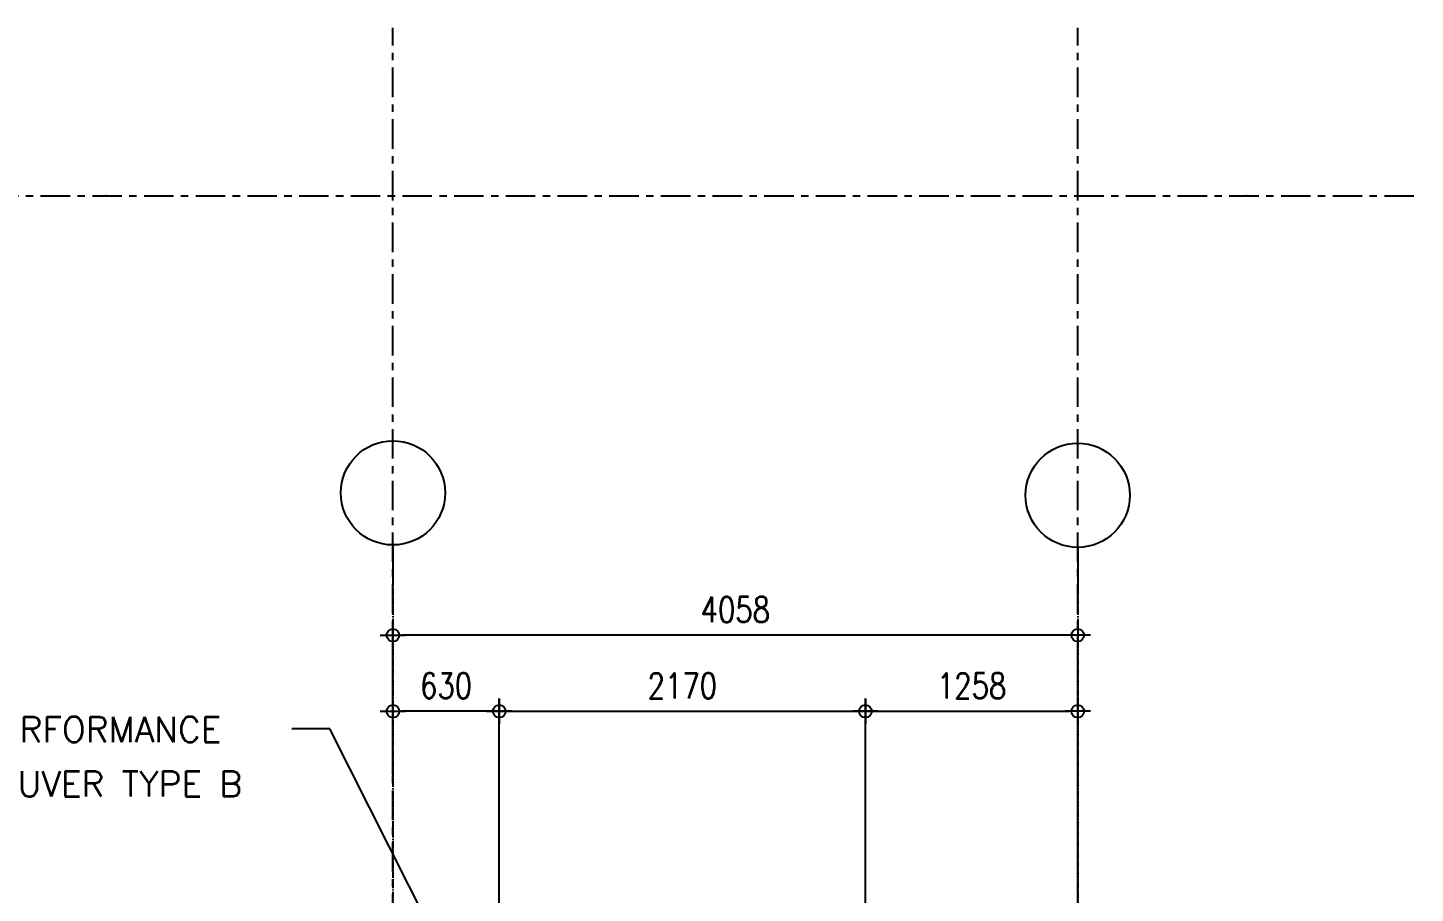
# Model space of a CAD drawing. Header units: millimetres. Extents: x -187664 to 435448, y -313239 to 299894.
# Drawn here: x 361852 to 370074, y 181667 to 186800 of the extents above; entities that cross this region are included whole.
import ezdxf
from ezdxf.enums import TextEntityAlignment as Align

# ---------------------------------------------------------------- set-up
doc = ezdxf.new("R2010")
doc.units = ezdxf.units.MM
doc.linetypes.add('CENTER', pattern=[2, 1.25, -0.25, 0.25, -0.25])
doc.linetypes.add('TA_GL_000.70000', pattern=[1.925, 0.7, -0.175, 0.175, -0.175, 0.7])
for name, color, linetype in [('000 - 0_SYM_DWG_GRIDLINE_MAIN_COLOR_251', 251, 'Continuous'), ('000 - 0_SYM_DWG_SLOPE-SYM_TEXT_COLOR_3', 3, 'Continuous'), ('000 - EXISTING_DIM_MAIN_COLOR_251', 251, 'Continuous'), ('000 - GRID', 251, 'CENTER')]:
    doc.layers.add(name, color=color, linetype=linetype)
doc.styles.add('ARIAL', font='arial.ttf')
doc.styles.add('RomanS', font='romans.shx', dxfattribs={"width": 0.8})
doc.styles.add('TA', font='', dxfattribs={"height": 4.5})
doc.styles.get('TA').set_extended_font_data('Cordia New')
doc.dimstyles.new('Dim-Cen', dxfattribs={"dimtxt": 3, "dimasz": 1, "dimexe": 0, "dimexo": 2.5, "dimgap": 1.5, "dimtad": 1, "dimdec": 0, "dimzin": 1, "dimdsep": 46, "dimtxsty": 'RomanS', "dimblk": 'CEN1', "dimcen": 0.09, "dimclrd": 1, "dimclre": 250, "dimclrt": 3, "dimadec": 0, "dimazin": 0, "dimtfac": 1, "dimtdec": 0, "dimtofl": 0, "dimtmove": 2, "dimatfit": 3, "dimfxl": 1, "dimtfill": 1, "dimtfillclr": 256, "dimtolj": 1, "dimtzin": 0, "dimarcsym": 0})
doc.dimstyles.get("Standard").update_dxf_attribs({"dimtxt": 0.18, "dimasz": 0.18, "dimexe": 0.18, "dimexo": 0.0625, "dimgap": 0.09, "dimtad": 0, "dimtih": 1, "dimtoh": 1, "dimdec": 4, "dimzin": 0, "dimdsep": 46, "dimtxsty": 'Standard', "dimcen": 0.09, "dimadec": 0, "dimazin": 0, "dimtfac": 1, "dimtdec": 4, "dimtofl": 0, "dimtmove": 0, "dimatfit": 3, "dimfxl": 1, "dimtolj": 1, "dimtzin": 0, "dimarcsym": 0})

# ---------------------------------------------------------------- blocks, each defined once
blk = doc.blocks.new('*U5070')
at = {"layer": '000 - 0_SYM_DWG_GRIDLINE_MAIN_COLOR_251', "color": 0, "linetype": 'ByBlock', "ltscale": 5}
blk.add_line((20, 0), (-355.74, 0), dxfattribs=at)
at = {"layer": '000 - 0_SYM_DWG_GRIDLINE_MAIN_COLOR_251', "color": 3}
blk.add_point((-335.74, 0), dxfattribs=at)
at = {"style": 'TA', "flags": 1}
blk.add_attdef('LOCATION', (6, -6), '', height=4.5, rotation=270, dxfattribs=at)
at = {"layer": '000 - 0_SYM_DWG_SLOPE-SYM_TEXT_COLOR_3', "style": 'ARIAL'}
blk.add_attdef('GRID-HEAD', text='', height=4, rotation=90, dxfattribs=at).set_placement((40, 0), align=Align.MIDDLE_CENTER)
blk = doc.blocks.new('*U4793')
at = {"layer": '000 - 0_SYM_DWG_GRIDLINE_MAIN_COLOR_251', "color": 0, "linetype": 'ByBlock', "ltscale": 5}
blk.add_line((20, 0), (-155.16, 0), dxfattribs=at)
at = {"layer": '000 - 0_SYM_DWG_GRIDLINE_MAIN_COLOR_251', "color": 3}
blk.add_point((-135.16, 0), dxfattribs=at)
at = {"layer": '000 - 0_SYM_DWG_GRIDLINE_MAIN_COLOR_251', "color": 0}
blk.add_point((0, 0), dxfattribs=at)
at = {"style": 'TA', "flags": 1}
blk.add_attdef('LOCATION', (6, -6), '', height=4.5, rotation=270, dxfattribs=at)
blk = doc.blocks.new('W-1-PP19-ST-ENT1-1_20260610-094001_ELEVATION_2_DIMS')
at = {"layer": '000 - GRID', "linetype": 'TA_GL_000.70000'}
for name, p, xscale, yscale, zscale, rotation in [('*U5070', (-4058, 101510), 50.00000000000004, 50.00000000000004, 50.00000000000004, 270), ('*U5070', (0, 101510), 50.00000000000004, 50.00000000000004, 50.00000000000004, 270), ('*U4793', (-5758, 118300), 50, 50, 50, 180)]:
    blk.add_blockref(name, p, dxfattribs=dict(at, xscale=xscale, yscale=yscale, zscale=zscale, rotation=rotation))
blk = doc.blocks.new('CEN1')
at = {"color": 1}
for p, q in [((1.5, 0), (-1.5, 0)), ((0, 1.5), (0, -1.5))]:
    blk.add_line(p, q, dxfattribs=at)
at = {"color": 3}
blk.add_circle((0, 0), 0.75, dxfattribs=at)
blk = doc.blocks.new('*D5312')
at = {"layer": '000 - EXISTING_DIM_MAIN_COLOR_251', "color": 250, "lineweight": -2, "transparency": 16777216}
for p, q in [((-4058, 115318.3), (-4058, 115694.2)), ((0, 115318.3), (0, 115694.2))]:
    blk.add_line(p, q, dxfattribs=at)
at = {"layer": '000 - EXISTING_DIM_MAIN_COLOR_251', "color": 1, "lineweight": -2, "transparency": 16777216}
blk.add_line((-50, 115694.2), (-4008, 115694.2), dxfattribs=at)
at = {"layer": '000 - EXISTING_DIM_MAIN_COLOR_251', "color": 1, "lineweight": -2, "transparency": 16777216, "xscale": 50, "yscale": 50, "zscale": 50, "rotation": 180}
blk.add_blockref('CEN1', (-4058, 115694.2), dxfattribs=at)
at = {"layer": '000 - EXISTING_DIM_MAIN_COLOR_251', "color": 1, "lineweight": -2, "transparency": 16777216, "xscale": 50, "yscale": 50, "zscale": 50}
blk.add_blockref('CEN1', (0, 115694.2), dxfattribs=at)
at = {"layer": '000 - EXISTING_DIM_MAIN_COLOR_251', "color": 3, "transparency": 16777216, "insert": (-2029, 115845.8), "char_height": 150, "attachment_point": 5, "style": 'RomanS', "bg_fill": 3, "box_fill_scale": 1.1, "bg_fill_color": 256, "bg_fill_true_color": 13158600, "bg_fill_transparency": 0}
blk.add_mtext('\\A1;4058', dxfattribs=at)
blk = doc.blocks.new('*D5313')
at = {"layer": '000 - EXISTING_DIM_MAIN_COLOR_251', "color": 250, "lineweight": -2, "transparency": 16777216}
for p, q in [((-4058, 114866.8), (-4058, 115242.7)), ((-3428, 113387.7), (-3428, 115242.7))]:
    blk.add_line(p, q, dxfattribs=at)
at = {"layer": '000 - EXISTING_DIM_MAIN_COLOR_251', "color": 1, "lineweight": -2, "transparency": 16777216}
blk.add_line((-3478, 115242.7), (-4008, 115242.7), dxfattribs=at)
at = {"layer": '000 - EXISTING_DIM_MAIN_COLOR_251', "color": 1, "lineweight": -2, "transparency": 16777216, "xscale": 50, "yscale": 50, "zscale": 50, "rotation": 180}
blk.add_blockref('CEN1', (-4058, 115242.7), dxfattribs=at)
at = {"layer": '000 - EXISTING_DIM_MAIN_COLOR_251', "color": 1, "lineweight": -2, "transparency": 16777216, "xscale": 50, "yscale": 50, "zscale": 50}
blk.add_blockref('CEN1', (-3428, 115242.7), dxfattribs=at)
at = {"layer": '000 - EXISTING_DIM_MAIN_COLOR_251', "color": 3, "transparency": 16777216, "insert": (-3743, 115394.3), "char_height": 150, "attachment_point": 5, "style": 'RomanS', "bg_fill": 3, "box_fill_scale": 1.1, "bg_fill_color": 256, "bg_fill_true_color": 13158600, "bg_fill_transparency": 0}
blk.add_mtext('\\A1;630', dxfattribs=at)
blk = doc.blocks.new('*D5314')
at = {"layer": '000 - EXISTING_DIM_MAIN_COLOR_251', "color": 250, "lineweight": -2, "transparency": 16777216}
for p, q in [((-3428, 113387.7), (-3428, 115242.7)), ((-1258, 113425.8), (-1258, 115242.7))]:
    blk.add_line(p, q, dxfattribs=at)
at = {"layer": '000 - EXISTING_DIM_MAIN_COLOR_251', "color": 1, "lineweight": -2, "transparency": 16777216}
blk.add_line((-3378, 115242.7), (-1308, 115242.7), dxfattribs=at)
at = {"layer": '000 - EXISTING_DIM_MAIN_COLOR_251', "color": 1, "lineweight": -2, "transparency": 16777216, "xscale": 50, "yscale": 50, "zscale": 50, "rotation": 180}
blk.add_blockref('CEN1', (-3428, 115242.7), dxfattribs=at)
at = {"layer": '000 - EXISTING_DIM_MAIN_COLOR_251', "color": 1, "lineweight": -2, "transparency": 16777216, "xscale": 50, "yscale": 50, "zscale": 50}
blk.add_blockref('CEN1', (-1258, 115242.7), dxfattribs=at)
at = {"layer": '000 - EXISTING_DIM_MAIN_COLOR_251', "color": 3, "transparency": 16777216, "insert": (-2343, 115394.3), "char_height": 150, "attachment_point": 5, "style": 'RomanS', "bg_fill": 3, "box_fill_scale": 1.1, "bg_fill_color": 256, "bg_fill_true_color": 13158600, "bg_fill_transparency": 0}
blk.add_mtext('\\A1;2170', dxfattribs=at)
blk = doc.blocks.new('*D5315')
at = {"layer": '000 - EXISTING_DIM_MAIN_COLOR_251', "color": 250, "lineweight": -2, "transparency": 16777216}
for p, q in [((-1258, 113387.7), (-1258, 115242.7)), ((0, 113336.8), (0, 115242.7))]:
    blk.add_line(p, q, dxfattribs=at)
at = {"layer": '000 - EXISTING_DIM_MAIN_COLOR_251', "color": 1, "lineweight": -2, "transparency": 16777216}
blk.add_line((-1208, 115242.7), (-50, 115242.7), dxfattribs=at)
at = {"layer": '000 - EXISTING_DIM_MAIN_COLOR_251', "color": 1, "lineweight": -2, "transparency": 16777216, "xscale": 50, "yscale": 50, "zscale": 50, "rotation": 180}
blk.add_blockref('CEN1', (-1258, 115242.7), dxfattribs=at)
at = {"layer": '000 - EXISTING_DIM_MAIN_COLOR_251', "color": 1, "lineweight": -2, "transparency": 16777216, "xscale": 50, "yscale": 50, "zscale": 50}
blk.add_blockref('CEN1', (0, 115242.7), dxfattribs=at)
at = {"layer": '000 - EXISTING_DIM_MAIN_COLOR_251', "color": 3, "transparency": 16777216, "insert": (-629, 115394.3), "char_height": 150, "attachment_point": 5, "style": 'RomanS', "bg_fill": 3, "box_fill_scale": 1.1, "bg_fill_color": 256, "bg_fill_true_color": 13158600, "bg_fill_transparency": 0}
blk.add_mtext('\\A1;1258', dxfattribs=at)
blk = doc.blocks.new('W-1-PP19-ST-ENT1-1_20260611-185229_ELEVATION_2_ST')
at = {"layer": '000 - EXISTING_DIM_MAIN_COLOR_251'}
for p, q in [((-4058, 116229.2), (-4058, 115985.7)), ((0, 116215.2), (0, 115971.7))]:
    blk.add_line(p, q, dxfattribs=at)
at = {"layer": '000 - EXISTING_DIM_MAIN_COLOR_251', "linetype": 'CENTER', "ltscale": 30}
for p, q in [((-4058, 115971.7), (-4058, 104599.5)), ((0, 115971.7), (0, 104599.5))]:
    blk.add_line(p, q, dxfattribs=at)
at = {"layer": '000 - EXISTING_DIM_MAIN_COLOR_251'}
for centre in [(-4058, 116538.2), (0, 116524.1)]:
    blk.add_circle(centre, 309, dxfattribs=at)
at = {"layer": '000 - EXISTING_DIM_MAIN_COLOR_251', "style": 'RomanS'}
for s, p in [('PERFORMANCE', (-6527.4, 115060.5)), ('LOUVER TYPE B', (-6533.3, 114736.9))]:
    blk.add_text(s, height=150, dxfattribs=at).set_placement(p)
for tag, p in [('A1', (-4058, 116538.2)), ('A', (0, 116524.1))]:
    blk.add_attdef(tag, text='', height=250, dxfattribs=at).set_placement(p, align=Align.MIDDLE_CENTER)
at = {"layer": '000 - EXISTING_DIM_MAIN_COLOR_251'}
blk.add_leader([(-3820.3, 113925.5), (-4432.4, 115137.8), (-4656.8, 115137.8)], dimstyle='Standard', override={"dimasz": 100, "dimgap": 0.09, "dimtad": 0}, dxfattribs=at)
dim = blk.add_linear_dim(base=(-4058, 115694.2), p1=(0, 115193.3), p2=(-4058, 115193.3), dimstyle='Dim-Cen', override={"dimscale": 50}, dxfattribs=at)
dim.commit()
dim.dimension.update_dxf_attribs({"geometry": '*D5312', "text_midpoint": (-2029, 115845.8)})
dim = blk.add_linear_dim(base=(-4058, 115242.7), p1=(-3428, 113262.7), p2=(-4058, 114741.8), dimstyle='Dim-Cen', override={"dimscale": 50}, dxfattribs=at)
dim.commit()
dim.dimension.update_dxf_attribs({"geometry": '*D5313', "text_midpoint": (-3743, 115394.3)})
dim = blk.add_linear_dim(base=(-1258, 115242.7), p1=(-3428, 113262.7), p2=(-1258, 113300.8), angle=180, dimstyle='Dim-Cen', override={"dimscale": 50}, dxfattribs=at)
dim.commit()
dim.dimension.update_dxf_attribs({"geometry": '*D5314', "text_midpoint": (-2343, 115394.3)})
dim = blk.add_linear_dim(base=(0, 115242.7), p1=(-1258, 113262.7), p2=(0, 113211.8), angle=180, dimstyle='Dim-Cen', override={"dimscale": 50}, dxfattribs=at)
dim.commit()
dim.dimension.update_dxf_attribs({"geometry": '*D5315', "text_midpoint": (-629, 115394.3)})

msp = doc.modelspace()

# ---------------------------------------------------------------- block references
at = {"color": 6}
msp.add_blockref('W-1-PP19-ST-ENT1-1_20260611-185229_ELEVATION_2_ST', (368074.332, 67502.983), dxfattribs=at)

# ---------------------------------------------------------------- next in the draw order: block references
msp.add_blockref('W-1-PP19-ST-ENT1-1_20260610-094001_ELEVATION_2_DIMS', (368074.332, 67502.983), dxfattribs=at)

doc.saveas('drawing.dxf')
